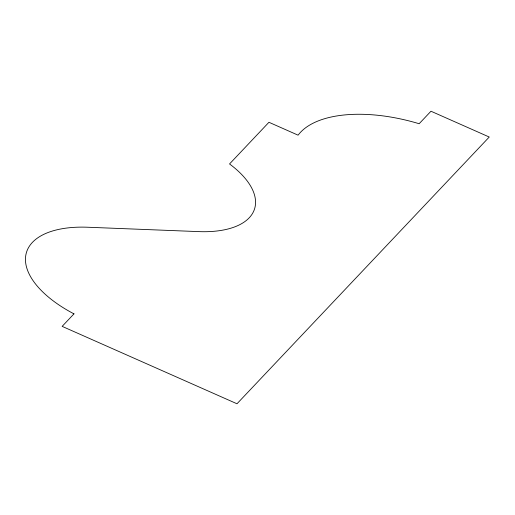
<?xml version="1.0" encoding="UTF-8"?>
<svg xmlns="http://www.w3.org/2000/svg" width="515" height="515" viewBox="0 0 515 515"><rect width="100%" height="100%" fill="white"/><g stroke="black" fill="none" stroke-linecap="round" stroke-linejoin="round"><path stroke-width="0.77" d="M73.98 313.867L62.154 326.368L236.99 403.773L489.25 137.029L430.971 111.227L419.146 123.735A115.495 56.347 17.2 0 0 298.088 135.175L268.946 122.28L229.536 163.957A89.462 43.646 17.2 0 1 198.835 231.615L87.679 227.237A98.127 47.876 17.2 0 0 25.75 255.556A98.127 47.876 17.2 0 0 73.98 313.867"/></g></svg>
